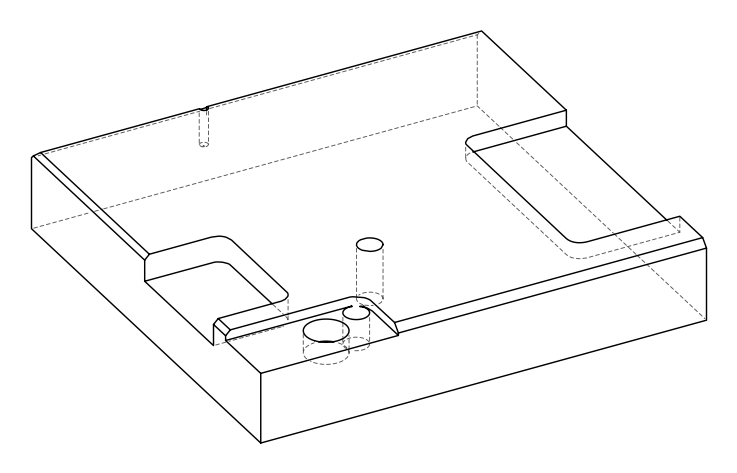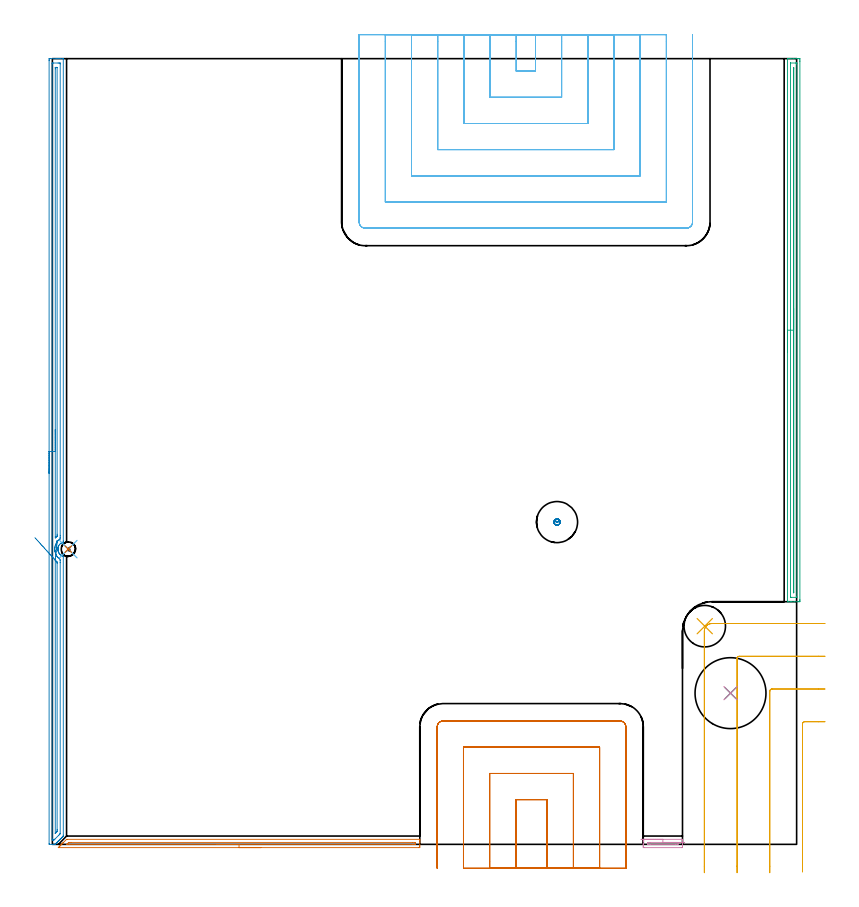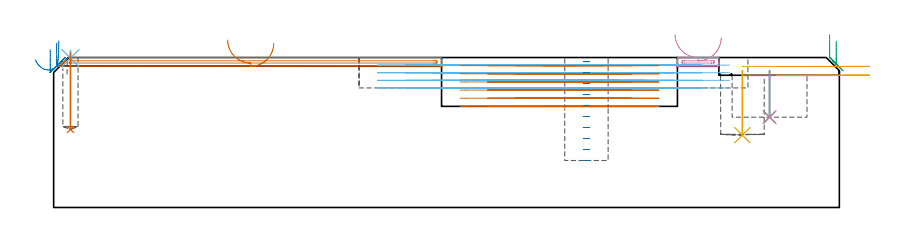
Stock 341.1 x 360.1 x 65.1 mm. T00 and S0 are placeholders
(PLAN: 13 operations, 7 tool changes, 51 min)
(1 AREA_MILL | FG_CHAMFER_SURFACE | UGT0205_001 | 2.78 min | 1232 mm3)
(2 AREA_MILL_1 | FG_CHAMFER_SURFACE_1 | UGT0205_001 | 8.87 min | 7574 mm3)
(3 AREA_MILL_2 | FG_CHAMFER_SURFACE_2 | UGT0205_001 | 6.11 min | 4109 mm3)
(4 AREA_MILL_3 | FG_CHAMFER_SURFACE_3 | UGT0205_001 | 0.44 min | 169 mm3)
(5 MILL_CORNER_NOTCH_RECTANGULAR | CORNER_NOTCH_RECTANGULAR | UGT0201_104 | Follow Part, ap 5, ae 75% | 2.17 min | 44416 mm3)
(6 MILL_SLOT | SLOT_PARTIAL_RECTANGULAR | NXT0201_012 | Follow Part, ap 4, ae 75% | 18.53 min | 190316 mm3)
(7 MILL_SLOT_1 | SLOT_PARTIAL_RECTANGULAR_1 | NXT0201_012 | Follow Part, ap 4, ae 75% | 11.09 min | 138998 mm3)
(8 MILL_BLIND_HOLE_FROM_SOLID_MATERIAL | STEP1POCKET | NXT0201_012 | Spiral | 0.54 min | 12413 mm3)
(9 INDEXABLE_INSERT_DRILL_BLIND_HOLE_FROM_SOLID | STEP1POCKET_1 | NXT0302_009 | 0.08 min | 5096 mm3)
(10 DRILL_TO_ENLARGE_BLIND_HOLE | STEP1POCKET_1 | UGT0301_382 | 0.08 min | 9991 mm3)
(11 INDEXABLE_INSERT_DRILL_BLIND_HOLE_FROM_SOLID_1 | STEP1POCKET_3 | NXT0302_009 | 0.12 min | 7285 mm3)
(12 SPOT_DRILL | STEP1POCKET_2 | NXT0321_9005460120000 | 0.03 min | 0 mm3)
(13 DRILL_BLIND_HOLE_INTO_CENTER | STEP1POCKET_2 | NXT0301_037 | 0.13 min | 1025 mm3)
(TOOL UGT0205_001 | Chamfer Mill 20 x 3 x 45 deg. | D20 FL50 Z2)
(TOOL UGT0201_104 | End Mill 20 mm | D20 FL22 Z2)
(TOOL NXT0201_012 | ENDMILL 16mm [2P460-1600-NA 1630] | D16 FL38 Z6)
(TOOL NXT0302_009 | Index. Insert Drill 19mm [880-D1900L25-05] | D19 PA176 FL95 Z2)
(TOOL UGT0301_382 | Twist Drill Flat Bottom 32.5 mm | D32.5 PA180 FL175 Z2)
(TOOL NXT0321_9005460120000 | NC Spot Drill, 142deg, 12mm, Carbide, Uncoated | D12 PA142 FL30 Z2)
(TOOL NXT0301_037 | Carbide Drill 6.6mm [860.1-0660-033A1-MM 2214] | D6.6 PA140 FL53 Z2)
(OP 1 AREA_MILL)
G17 G21 G94 G90
T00 M6
G54
G17 G0 G90 X95.55 Y-1.5 S1061 M3
G43 Z75.1 H0
Z71.3
G94 G1 X95.512 Z70.428 F250.
X95.398 Z69.564
X95.209 Z68.712
X94.947 Z67.88
X94.613 Z67.074
X94.21 Z66.3
X93.742 Z65.564
X93.21 Z64.872
X92.621 Z64.229
X91.978 Z63.64
X91.286 Z63.109
X90.55 Z62.64
X89.776 Z62.237
X88.97 Z61.903
X88.138 Z61.641
X87.287 Z61.452
X86.422 Z61.338
X85.55 Z61.3
X2.945
X2.728 Y-1.494 Z61.304
X2.719 Y-1.492 Z61.305
X2.728 Y-1.471 Z61.327
X3.094 Y-1.106 Z61.694
X3.264 Y-0.934 Z61.862
X3.324 Y-0.876 Z61.923
X3.502 Y-0.697 Z62.102
X3.561 Y-0.638 Z62.159
X3.622 Y-0.578 Z62.221
X3.797 Y-0.402 Z62.397
X3.857 Y-0.341 Z62.455
X3.92 Y-0.28 Z62.519
X4.093 Y-0.107 Z62.692
X4.154 Y-0.045 Z62.752
X4.218 Y0.018 Z62.817
X4.388 Y0.188 Z62.987
X4.45 Y0.252 Z63.048
X4.516 Y0.316 Z63.115
X4.683 Y0.483 Z63.282
X4.747 Y0.548 Z63.345
X4.813 Y0.614 Z63.413
X4.978 Y0.779 Z63.578
X5.043 Y0.845 Z63.641
X5.111 Y0.912 Z63.711
X6.429 Y2.229 Z65.028
X6.496 Y2.294 Z65.092
X6.899 Y2.3 Z65.1
X168.223
X168.39 Y2.297 Z65.088
X168.393 Y2.254 Z65.046
X168.4 Y1.852 Z64.652
Y1.549 Z64.349
Y0.845 Z63.64
Y-0.397 Z62.4
X168.397 Y-0.934 Z61.86
X168.392 Y-1.491 Z61.305
X168.338 Y-1.493 Z61.303
X167.776 Y-1.5 Z61.3
X85.55
Y-0.086 Z62.714
X7.793
X6.937 Y-0.082 Z62.718
X6.899 Y-0.08 Z62.72
X6.617 Y-0.045 Z62.755
X6.754 Y0.099 Z62.899
X6.899 Y0.248 Z63.048
X7.2 Y0.545 Z63.345
X7.507 Y0.845 Z63.645
X7.758 Y0.88 Z63.68
X7.793 Y0.882 Z63.682
X8.645 Y0.886 Z63.686
X8.686
X165.054
X165.95 Y0.883 Z63.683
X165.989 Y0.881 Z63.681
X166.39 Y0.845 Z63.645
X166.395 Y0.441 Z63.241
X166.39 Y-0.045 Z62.755
X166.025 Y-0.081 Z62.719
X165.989 Y-0.083 Z62.717
X165.136 Y-0.086 Z62.714
X85.55
X84.678 Z62.752
X83.814 Z62.866
X82.962 Z63.055
X82.13 Z63.317
X81.324 Z63.651
X80.55 Z64.054
X79.814 Z64.523
X79.122 Z65.054
X78.479 Z65.643
X77.89 Z66.286
X77.359 Z66.979
X76.89 Z67.714
X76.487 Z68.488
X76.153 Z69.294
X75.891 Z70.126
X75.702 Z70.978
X75.588 Z71.843
X75.55 Z72.714
G0 Z75.1
M5
M2
(OP 2 AREA_MILL_1)
G17 G21 G94 G90
T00 M6
G54
G17 G0 G90 X-1.5 Y170.05 S1061 M3
G43 Z75.1 H0
Z68.6
G94 G1 Y170.088 Z67.728 F250.
Y170.202 Z66.863
Y170.391 Z66.012
Y170.653 Z65.18
Y170.987 Z64.374
Y171.39 Z63.6
Y171.858 Z62.864
Y172.39 Z62.172
Y172.979 Z61.529
Y173.622 Z60.939
Y174.314 Z60.408
Y175.05 Z59.94
Y175.824 Z59.537
Y176.63 Z59.203
Y177.462 Z58.941
Y178.314 Z58.752
Y179.178 Z58.638
Y180.05 Z58.6
Y359.178
X-1.499 Y359.491 Z58.601
X-1.493 Y360.063 Z58.604
X-1.491 Y360.093 Z58.605
X-0.922 Y360.1 Z59.175
X1.75 Z61.844
X2.315 Z62.412
X2.64 Z62.737
X3.206 Z63.302
X3.531 Z63.626
X4.578 Z64.677
X4.954 Y360.092 Z65.045
X4.997 Y360.09 Z65.088
X5. Y359.937 Z65.1
Y138.984
X4.993 Y138.501 Z65.093
X4.877 Y138.466 Z64.977
X4.865 Y138.463 Z64.964
X4.613 Y138.365 Z64.713
X4.494 Y138.318 Z64.593
X4.135 Y138.136 Z64.234
X4.069 Y138.091 Z64.168
X3.976 Y138.026 Z64.072
X3.877 Y137.959 Z63.976
X3.755 Y137.875 Z63.854
X3.408 Y137.568 Z63.508
X3.25 Y137.388 Z63.35
X3.012 Y137.043 Z63.11
X2.853 Y136.752 Z62.949
X2.809 Y136.674 Z62.906
X2.716 Y136.456 Z62.815
X2.692 Y136.383 Z62.79
X2.667 Y136.306 Z62.762
X2.642 Y136.235 Z62.74
X2.583 Y136.009 Z62.681
X2.572 Y135.944 Z62.669
X2.558 Y135.859 Z62.65
X2.542 Y135.78 Z62.636
X2.517 Y135.556 Z62.611
X2.512 Y135.413 Z62.603
X2.505 Y135.333
X2.506 Y135.327
Y135.311
X2.507 Y135.272 Z62.605
X2.513 Y135.115 Z62.607
X2.514 Y135.109
X2.529 Y134.931 Z62.626
X2.533 Y134.885 Z62.63
X2.571 Y134.656 Z62.669
X2.604 Y134.52 Z62.7
X2.625 Y134.431 Z62.722
X2.693 Y134.209 Z62.791
X2.747 Y134.074 Z62.845
X2.78 Y133.991 Z62.878
X2.991 Y133.586 Z63.09
X3.011 Y133.553 Z63.11
X3.114 Y133.391 Z63.212
X3.16 Y133.33 Z63.258
X3.251 Y133.208 Z63.349
X3.349 Y133.096 Z63.446
X3.413 Y133.032 Z63.51
X3.529 Y132.917 Z63.626
X3.719 Y132.748 Z63.818
X3.764 Y132.714 Z63.864
X3.924 Y132.595 Z64.019
X3.976 Y132.562 Z64.07
X4.138 Y132.459 Z64.231
X4.225 Y132.413 Z64.318
X4.398 Y132.322 Z64.496
X4.667 Y132.202 Z64.766
X4.8 Y132.158 Z64.897
X4.996 Y132.087 Z65.09
X5. Y131.842 Z65.1
Y4.18
Y3.805 Z65.084
X4.905 Y3.702 Z65.
X4.867 Y3.666 Z64.965
X4.489 Y3.288 Z64.587
X4.422 Y3.22 Z64.518
X4.355 Y3.155 Z64.454
X4.191 Y2.99 Z64.29
X4.125 Y2.923 Z64.221
X4.059 Y2.859 Z64.158
X3.893 Y2.693 Z63.992
X3.828 Y2.626 Z63.924
X3.763 Y2.562 Z63.862
X3.595 Y2.395 Z63.694
X3.531 Y2.329 Z63.627
X3.467 Y2.266 Z63.566
X3.298 Y2.097 Z63.397
X3.234 Y2.033 Z63.331
X3.171 Y1.97 Z63.27
X3. Y1.8 Z63.099
X2.937 Y1.736 Z63.034
X2.875 Y1.674 Z62.974
X2.703 Y1.502 Z62.802
X2.64 Y1.439 Z62.737
X2.579 Y1.378 Z62.678
X2.405 Y1.205 Z62.504
X2.344 Y1.142 Z62.44
X2.282 Y1.082 Z62.381
X2.107 Y0.907 Z62.206
X2.047 Y0.845 Z62.143
X1.986 Y0.786 Z62.085
X1.81 Y0.609 Z61.909
X1.75 Y0.548 Z61.847
X1.573 Y0.373 Z61.673
X1.512 Y0.312 Z61.612
X1.305 Y0.104 Z61.403
X1.214 Y0.014 Z61.312
X1.195 Y0. Z61.292
X0.817 Z60.916
X-0.031 Z60.064
X-1.247 Z58.85
X-1.491 Y0.002 Z58.605
X-1.5 Y0.453 Z58.6
Y180.05
X-0.086 Z60.014
Y357.76
X-0.085 Y357.815 Z60.015
X-0.081 Y357.924 Z60.019
X-0.074 Y358.09 Z60.026
X-0.031 Y358.092 Z60.069
X0.467 Y358.099 Z60.567
X2.64 Z62.74
X3.14 Y358.097 Z63.24
X3.531 Y358.09 Z63.631
X3.579 Y358.08 Z63.679
X3.586 Y357.705 Z63.686
Y141.607
X3.583 Y140.769 Z63.683
X3.582 Y140.719 Z63.682
X3.531 Y139.956 Z63.631
X3.487 Y139.921 Z63.587
X3.431 Y139.877 Z63.531
X3.102 Y139.638 Z63.202
X2.98 Y139.537 Z63.08
X2.64 Y139.236 Z62.74
X2.517 Y139.108 Z62.617
X2.407 Y138.984 Z62.507
X2.125 Y138.608 Z62.225
X1.991 Y138.413 Z62.091
X1.78 Y138.061 Z61.88
X1.75 Y138.002 Z61.85
X1.497 Y137.452 Z61.597
X1.407 Y137.199 Z61.507
X1.282 Y136.775 Z61.382
X1.182 Y136.306 Z61.282
X1.157 Y136.156 Z61.257
X1.141 Y136.024 Z61.241
X1.112 Y135.735 Z61.212
X1.098 Y135.413 Z61.198
X1.103 Y135.086 Z61.203
X1.118 Y134.78 Z61.218
X1.125 Y134.697 Z61.225
X1.133 Y134.612 Z61.233
X1.145 Y134.52 Z61.245
X1.169 Y134.365 Z61.269
X1.204 Y134.174 Z61.304
X1.335 Y133.628 Z61.435
X1.422 Y133.353 Z61.522
X1.609 Y132.876 Z61.709
X1.679 Y132.735 Z61.779
X1.75 Y132.599 Z61.85
X1.909 Y132.312 Z62.009
X2.028 Y132.122 Z62.128
X2.223 Y131.842 Z62.323
X2.408 Y131.612 Z62.508
X2.64 Y131.366 Z62.74
X3.111 Y130.949 Z63.211
X3.531 Y130.639 Z63.631
X3.58 Y130.057 Z63.68
X3.583 Y130.005 Z63.683
X3.586 Y129.164 Z63.686
Y129.109
X3.585 Y5.019 Z63.685
X3.583 Y4.964 Z63.683
X3.579 Y4.858 Z63.679
X3.531 Y4.793 Z63.631
X3.229 Y4.483 Z63.329
X2.931 Y4.18 Z63.031
X1.145 Y2.395 Z61.245
X1. Y2.254 Z61.1
X0.859 Y2.121 Z60.959
X0.733 Y2.01 Z60.833
X0.611 Y2.007 Z60.711
X0.36 Y2.003 Z60.46
X-0.031 Y2.01 Z60.069
X-0.079 Y2.02 Z60.021
X-0.086 Y2.395 Z60.014
Y180.05
X1.328 Z61.428
X1.329 Y355.449 Z61.429
X1.33 Y355.92 Z61.43
X1.333 Y356.025 Z61.433
X1.335 Y356.075 Z61.435
X1.342 Y356.09 Z61.442
X1.39 Y356.093 Z61.49
X1.571 Y356.099 Z61.671
X1.75 Y356.1 Z61.85
X1.93 Y356.099 Z62.03
X2.05 Y356.097 Z62.15
X2.145 Y356.092 Z62.245
X2.166 Y356.088 Z62.266
X2.168 Y356.083 Z62.268
X2.17 Y356.06 Z62.27
X2.171 Y355.92 Z62.271
Y142.133
X2.168 Y141.662 Z62.268
X2.164 Y141.241 Z62.264
X2.16 Y141.194 Z62.26
X2.135 Y141.167 Z62.235
X2.079 Y141.113 Z62.179
X1.733 Y140.787 Z61.833
X1.56 Y140.612 Z61.66
X1.335 Y140.391 Z61.435
X1.331 Y140.769 Z61.431
X1.329 Y141.03 Z61.429
X1.328 Y180.05 Z61.428
Y180.922 Z61.466
Y181.786 Z61.58
Y182.638 Z61.769
Y183.47 Z62.031
Y184.276 Z62.365
Y185.05 Z62.768
Y185.786 Z63.237
Y186.478 Z63.768
Y187.121 Z64.357
Y187.71 Z65.001
Y188.242 Z65.693
Y188.71 Z66.428
Y189.113 Z67.202
Y189.447 Z68.008
Y189.709 Z68.84
Y189.898 Z69.692
Y190.012 Z70.557
Y190.05 Z71.428
G0 Z75.1
X-7.986 Y140.539
Z64.16
G1 X-7.639 Y140.156 Z63.458
X-7.251 Y139.728 Z62.803
X-6.827 Y139.26 Z62.201
X-6.369 Y138.755 Z61.657
X-5.881 Y138.217 Z61.174
X-5.367 Y137.65 Z60.756
X-4.83 Y137.057 Z60.407
X-4.275 Y136.445 Z60.128
X-3.705 Y135.817 Z59.923
X-3.126 Y135.178 Z59.792
X-2.541 Y134.533 Z59.737
X-1.955 Y133.887 Z59.759
X-1.373 Y133.244 Z59.856
X-0.799 Y132.611 Z60.028
X-0.236 Y131.991 Z60.274
X0.309 Y131.389 Z60.592
X0.834 Y130.81 Z60.98
X1.334 Y130.258 Z61.434
X1.375 Y130.214 Z61.475
X1.516 Y130.057 Z61.616
X1.75 Y129.811 Z61.85
X2.077 Y129.49 Z62.177
X2.16 Y129.409 Z62.26
X2.164 Y129.304 Z62.264
X2.168 Y129.164 Z62.268
X2.171 Y128.742 Z62.271
Y6.859
X2.169 Y6.439 Z62.269
X2.164 Y5.966 Z62.264
X2.157 Y5.868 Z62.257
X2.092 Y5.798 Z62.192
X2.006 Y5.709 Z62.106
X1.75 Y5.449 Z61.85
X1.562 Y5.261 Z61.662
X1.374 Y5.073 Z61.474
X1.358 Y5.059 Z61.458
X1.347 Y5.052 Z61.447
X1.336 Y5.047 Z61.436
X1.333 Y5.056 Z61.433
X1.331 Y5.073 Z61.431
X1.329 Y5.115 Z61.429
Y130.057
X1.33 Y130.2 Z61.43
X1.332 Y130.235 Z61.432
X1.334 Y130.258 Z61.434
X1.419 Y131.118 Z61.558
X1.503 Y131.963 Z61.756
X1.585 Y132.788 Z62.027
X1.663 Y133.587 Z62.369
X1.739 Y134.352 Z62.781
X1.811 Y135.079 Z63.257
X1.879 Y135.762 Z63.796
X1.941 Y136.396 Z64.392
X1.999 Y136.976 Z65.042
X2.05 Y137.497 Z65.74
X2.096 Y137.955 Z66.48
X2.134 Y138.348 Z67.258
X2.166 Y138.671 Z68.068
X2.191 Y138.923 Z68.903
X2.209 Y139.102 Z69.757
X2.219 Y139.206 Z70.623
X2.222 Y139.234 Z71.495
X2.217 Y139.187 Z72.366
G0 Z75.1
M5
M2
(OP 3 AREA_MILL_2)
G17 G21 G94 G90
T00 M6
G54
G17 G0 G90 X336.9 Y225.65 S1061 M3
G43 Z75.1 H0
G94 G1 Y225.688 Z74.228 F250.
Y225.802 Z73.363
Y225.991 Z72.512
Y226.253 Z71.68
Y226.587 Z70.874
Y226.99 Z70.1
Y227.458 Z69.364
Y227.99 Z68.672
Y228.579 Z68.029
Y229.222 Z67.439
Y229.914 Z66.908
Y230.65 Z66.44
Y231.424 Z66.037
Y232.23 Z65.703
Y233.062 Z65.441
Y233.913 Z65.252
Y234.778 Z65.138
Y235.65 Z65.1
Y359.92
X336.903 Y360.09 Z65.088
X336.966 Y360.093 Z65.026
X337.398 Y360.1 Z64.602
X337.689 Z64.311
X338.41 Z63.585
X339.664 Z62.333
X341.09 Z60.906
X341.717 Z60.279
X341.983 Y360.098 Z60.013
X342.591 Y360.093 Z59.405
X342.593 Y360.083 Z59.404
X342.598 Y359.472 Z59.402
X342.6 Y358.855 Z59.4
Y112.104
X342.599 Y111.827 Z59.401
X342.593 Y111.217 Z59.404
X342.591 Y111.207 Z59.405
X341.983 Y111.2 Z60.013
X340.197 Z61.798
X338.771 Z63.226
X338.41 Z63.585
X337.398 Z64.602
X336.969 Z65.023
X336.915 Z65.076
X336.903 Y111.207 Z65.088
X336.9 Y111.38 Z65.1
Y235.65
X338.314 Z63.686
Y357.78
X338.315 Y357.876 Z63.685
X338.321 Y358.067 Z63.679
X338.325 Y358.091 Z63.675
X338.333 Y358.096 Z63.667
X338.358 Y358.099 Z63.642
X340.675 Y358.1 Z61.325
X341.09 Y358.098 Z60.91
X341.149 Y358.095 Z60.851
X341.179 Y358.091 Z60.821
X341.182 Y357.972 Z60.818
X341.185 Y357.78 Z60.815
X341.186 Y357.684 Z60.814
Y113.52
X341.185 Y113.424 Z60.815
X341.179 Y113.233 Z60.821
X341.175 Y113.209 Z60.825
X341.167 Y113.204 Z60.833
X341.142 Y113.201 Z60.858
X338.825 Y113.2 Z63.175
X338.41 Y113.202 Z63.59
X338.351 Y113.205 Z63.649
X338.321 Y113.209 Z63.679
X338.318 Y113.328 Z63.682
X338.315 Y113.52 Z63.685
X338.314 Y113.616 Z63.686
Y235.65
X339.728 Z62.272
Y355.002
X339.729 Y355.47 Z62.271
X339.733 Y355.896 Z62.267
X339.735 Y355.938 Z62.265
X339.749 Y356.042 Z62.251
X339.765 Y355.896 Z62.235
X339.771 Y355.471 Z62.229
Y355.428
Y115.829
X339.767 Y115.404 Z62.233
X339.765 Y115.362 Z62.235
X339.751 Y115.259 Z62.249
X339.735 Y115.404 Z62.265
X339.732 Y115.447 Z62.268
X339.729 Y115.871 Z62.271
X339.728 Y235.65 Z62.272
Y236.522 Z62.31
Y237.386 Z62.423
Y238.238 Z62.612
Y239.07 Z62.875
Y239.876 Z63.208
Y240.65 Z63.611
Y241.386 Z64.08
Y242.078 Z64.611
Y242.721 Z65.2
Y243.31 Z65.844
Y243.841 Z66.536
Y244.31 Z67.272
Y244.713 Z68.045
Y245.047 Z68.851
Y245.309 Z69.683
Y245.498 Z70.535
Y245.612 Z71.4
Y245.65 Z72.272
G0 Z75.1
M5
M2
(OP 4 AREA_MILL_3)
G17 G21 G94 G90
T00 M6
G54
G17 G0 G90 X269.8 Y2.3 S1061 M3
G43 Z75.1 H0
G94 G1 X269.838 Z74.228 F250.
X269.952 Z73.364
X270.141 Z72.512
X270.403 Z71.68
X270.737 Z70.874
X271.14 Z70.1
X271.608 Z69.364
X272.14 Z68.672
X272.729 Z68.029
X273.372 Z67.44
X274.064 Z66.908
X274.8 Z66.44
X275.574 Z66.037
X276.38 Z65.703
X277.212 Z65.441
X278.064 Z65.252
X278.928 Z65.138
X279.8 Z65.1
X288.689
X288.79 Y2.297 Z65.089
X288.794 Y2.271 Z65.063
X288.8 Y2.017 Z64.816
Y0.4 Z63.199
Y-0.045 Z62.752
Y-0.267 Z62.53
Y-0.934 Z61.863
Y-1.157 Z61.641
X288.799 Y-1.491 Z61.305
X288.406 Y-1.5 Z61.3
X271.356
X271.193 Y-1.498 Z61.302
X270.801 Y-1.491 Z61.305
X270.8 Y-1.157 Z61.641
Y-0.934 Z61.863
Y-0.267 Z62.53
Y-0.045 Z62.752
Y0.4 Z63.199
Y1.29 Z64.088
Y1.734 Z64.533
Y2.017 Z64.816
X270.806 Y2.271 Z65.063
X270.81 Y2.297 Z65.089
X270.911 Y2.3 Z65.1
X279.8
Y0.886 Z63.686
X285.578
X286.429 Y0.883 Z63.683
X286.467 Y0.88 Z63.68
X286.79 Y0.845 Z63.645
X286.795 Y0.516 Z63.316
X286.79 Y-0.045 Z62.755
X286.502 Y-0.08 Z62.72
X286.467 Y-0.082 Z62.718
X285.619 Y-0.086 Z62.714
X285.578
X274.022
X273.171 Y-0.083 Z62.717
X273.133 Y-0.08 Z62.72
X272.81 Y-0.045 Z62.755
X272.805 Y0.284 Z63.084
X272.81 Y0.845 Z63.645
X273.098 Y0.88 Z63.68
X273.133 Y0.882 Z63.682
X273.981 Y0.886 Z63.686
X274.022
X279.8
X280.672 Z63.724
X281.536 Z63.838
X282.388 Z64.026
X283.22 Z64.289
X284.026 Z64.623
X284.8 Z65.025
X285.536 Z65.494
X286.228 Z66.025
X286.871 Z66.615
X287.46 Z67.258
X287.992 Z67.95
X288.46 Z68.686
X288.863 Z69.46
X289.197 Z70.265
X289.459 Z71.098
X289.648 Z71.949
X289.762 Z72.814
X289.8 Z73.686
G0 Z75.1
M5
M2
(OP 5 MILL_CORNER_NOTCH_RECTANGULAR)
G17 G21 G94 G90
T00 M6
G54
G17 G0 G90 X354.1 Y56.2 S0 M3
G43 Z75.1 H0
Z61.25
G94 G1 X351.1 F250.
X344.795 F500.
G3 X343.8 Y55.205 R1.
G1 Y-9.629
Y-12.629 F250.
G0 Z75.1
X354.1 Y71.2
Z61.25
G1 X351.1
X329.795 F500.
G3 X328.8 Y70.205 R1.
G1 Y-10.
Y-13. F250.
G0 Z75.1
X354.1 Y86.2
Z61.25
G1 X351.1
X314.795 F500.
G3 X313.8 Y85.205 R1.
G1 Y-10.
Y-13. F250.
G0 Z75.1
X354.1 Y101.2
Z61.25
G1 X351.1
X302.2 F500.
G3 X298.8 Y97.8 R3.4
G1 Y-10.
Y-13. F250.
G0 Z75.1
X354.1 Y56.2
Z57.4
G1 X351.1
X344.795 F500.
G3 X343.8 Y55.205 R1.
G1 Y-9.629
Y-12.629 F250.
G0 Z75.1
X354.1 Y71.2
Z57.4
G1 X351.1
X329.795 F500.
G3 X328.8 Y70.205 R1.
G1 Y-10.
Y-13. F250.
G0 Z75.1
X354.1 Y86.2
Z57.4
G1 X351.1
X314.795 F500.
G3 X313.8 Y85.205 R1.
G1 Y-10.
Y-13. F250.
G0 Z75.1
X354.1 Y101.2
Z57.4
G1 X351.1
X302.2 F500.
G3 X298.8 Y97.8 R3.4
G1 Y-10.
Y-13. F250.
G0 Z75.1
M5
M2
(OP 6 MILL_SLOT)
G17 G21 G94 G90
T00 M6
G54
G17 G0 G90 X212.6 Y371.1 S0 M3
G43 Z75.1 H1
Z61.8
G94 G1 Y368.1 F250.
Y354.4 F500.
X221.4
Y368.1
Y371.1 F250.
X200.6
Y368.1
Y342.4 F500.
X233.4
Y368.1
Y371.1 F250.
X188.6
Y368.1
Y330.4 F500.
X245.4
Y368.1
Y371.1 F250.
X176.6
Y368.1
Y318.4 F500.
X257.4
Y368.1
Y371.1 F250.
X164.6
Y368.1
Y306.4 F500.
X269.4
Y368.1
Y371.1 F250.
X152.6
Y368.1
Y294.4 F500.
X281.4
Y368.1
Y371.1 F250.
X140.6
Y368.1
Y285.2 F500.
G3 X143.4 Y282.4 R2.8
G1 X290.6
G3 X293.4 Y285.2 R2.8
G1 Y368.1
Y371.1 F250.
G0 X212.6 Z58.5
G1 Y368.1
Y354.4 F500.
X221.4
Y368.1
Y371.1 F250.
X200.6
Y368.1
Y342.4 F500.
X233.4
Y368.1
Y371.1 F250.
X188.6
Y368.1
Y330.4 F500.
X245.4
Y368.1
Y371.1 F250.
X176.6
Y368.1
Y318.4 F500.
X257.4
Y368.1
Y371.1 F250.
X164.6
Y368.1
Y306.4 F500.
X269.4
Y368.1
Y371.1 F250.
X152.6
Y368.1
Y294.4 F500.
X281.4
Y368.1
Y371.1 F250.
X140.6
Y368.1
Y285.2 F500.
G3 X143.4 Y282.4 R2.8
G1 X290.6
G3 X293.4 Y285.2 R2.8
G1 Y368.1
Y371.1 F250.
G0 X212.6 Z55.2
G1 Y368.1
Y354.4 F500.
X221.4
Y368.1
Y371.1 F250.
X200.6
Y368.1
Y342.4 F500.
X233.4
Y368.1
Y371.1 F250.
X188.6
Y368.1
Y330.4 F500.
X245.4
Y368.1
Y371.1 F250.
X176.6
Y368.1
Y318.4 F500.
X257.4
Y368.1
Y371.1 F250.
X164.6
Y368.1
Y306.4 F500.
X269.4
Y368.1
Y371.1 F250.
X152.6
Y368.1
Y294.4 F500.
X281.4
Y368.1
Y371.1 F250.
X140.6
Y368.1
Y285.2 F500.
G3 X143.4 Y282.4 R2.8
G1 X290.6
G3 X293.4 Y285.2 R2.8
G1 Y368.1
Y371.1 F250.
G0 X212.6 Z51.9
G1 Y368.1
Y354.4 F500.
X221.4
Y368.1
Y371.1 F250.
X200.6
Y368.1
Y342.4 F500.
X233.4
Y368.1
Y371.1 F250.
X188.6
Y368.1
Y330.4 F500.
X245.4
Y368.1
Y371.1 F250.
X176.6
Y368.1
Y318.4 F500.
X257.4
Y368.1
Y371.1 F250.
X164.6
Y368.1
Y306.4 F500.
X269.4
Y368.1
Y371.1 F250.
X152.6
Y368.1
Y294.4 F500.
X281.4
Y368.1
Y371.1 F250.
X140.6
Y368.1
Y285.2 F500.
G3 X143.4 Y282.4 R2.8
G1 X290.6
G3 X293.4 Y285.2 R2.8
G1 Y368.1
Y371.1 F250.
G0 Z75.1
M5
M2
(OP 7 MILL_SLOT_1)
G17 G21 G94 G90
T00 M6
G54
G17 G0 G90 X226.8 Y-11. S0 M3
G43 Z75.1 H1
Z61.567
G94 G1 Y-8. F250.
Y20.5 F500.
X212.4
Y-8.
Y-11. F250.
X238.8
Y-8.
Y32.5 F500.
X200.4
Y-8.
Y-11. F250.
X250.8
Y-8.
Y44.5 F500.
X188.4
Y-8.
Y-11. F250.
X262.8
Y-8.
Y54. F500.
G3 X260.3 Y56.5 R2.5
G1 X178.9
G3 X176.4 Y54. R2.5
G1 Y-8.
Y-11. F250.
G0 X226.8 Z58.033
G1 Y-8.
Y20.5 F500.
X212.4
Y-8.
Y-11. F250.
X238.8
Y-8.
Y32.5 F500.
X200.4
Y-8.
Y-11. F250.
X250.8
Y-8.
Y44.5 F500.
X188.4
Y-8.
Y-11. F250.
X262.8
Y-8.
Y54. F500.
G3 X260.3 Y56.5 R2.5
G1 X178.9
G3 X176.4 Y54. R2.5
G1 Y-8.
Y-11. F250.
G0 X226.8 Z54.5
G1 Y-8.
Y20.5 F500.
X212.4
Y-8.
Y-11. F250.
X238.8
Y-8.
Y32.5 F500.
X200.4
Y-8.
Y-11. F250.
X250.8
Y-8.
Y44.5 F500.
X188.4
Y-8.
Y-11. F250.
X262.8
Y-8.
Y54. F500.
G3 X260.3 Y56.5 R2.5
G1 X178.9
G3 X176.4 Y54. R2.5
G1 Y-8.
Y-11. F250.
G0 X226.8 Z50.967
G1 Y-8.
Y20.5 F500.
X212.4
Y-8.
Y-11. F250.
X238.8
Y-8.
Y32.5 F500.
X200.4
Y-8.
Y-11. F250.
X250.8
Y-8.
Y44.5 F500.
X188.4
Y-8.
Y-11. F250.
X262.8
Y-8.
Y54. F500.
G3 X260.3 Y56.5 R2.5
G1 X178.9
G3 X176.4 Y54. R2.5
G1 Y-8.
Y-11. F250.
G0 X226.8 Z47.433
G1 Y-8.
Y20.5 F500.
X212.4
Y-8.
Y-11. F250.
X238.8
Y-8.
Y32.5 F500.
X200.4
Y-8.
Y-11. F250.
X250.8
Y-8.
Y44.5 F500.
X188.4
Y-8.
Y-11. F250.
X262.8
Y-8.
Y54. F500.
G3 X260.3 Y56.5 R2.5
G1 X178.9
G3 X176.4 Y54. R2.5
G1 Y-8.
Y-11. F250.
G0 X226.8 Z43.9
G1 Y-8.
Y20.5 F500.
X212.4
Y-8.
Y-11. F250.
X238.8
Y-8.
Y32.5 F500.
X200.4
Y-8.
Y-11. F250.
X250.8
Y-8.
Y44.5 F500.
X188.4
Y-8.
Y-11. F250.
X262.8
Y-8.
Y54. F500.
G3 X260.3 Y56.5 R2.5
G1 X178.9
G3 X176.4 Y54. R2.5
G1 Y-8.
Y-11. F250.
G0 Z75.1
M5
M2
(OP 8 MILL_BLIND_HOLE_FROM_SOLID_MATERIAL)
G17 G21 G94 G90
T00 M6
G54
G17 G0 G90 X231.3 Y147.7 S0 M3
G43 Z75.1 H1
Z63.33
G94 G3 X232. Y148.4 R0.7 F250.
X231.3 Y149.1 R0.7
X229.9 Y147.7 R1.4
X231.3 Y149.1 R-1.4
X230.6 Y148.4 R0.7
X231.3 Y147.7 R0.7
G0 Z58.56
G3 X232. Y148.4 R0.7
X231.3 Y149.1 R0.7
X229.9 Y147.7 R1.4
X231.3 Y149.1 R-1.4
X230.6 Y148.4 R0.7
X231.3 Y147.7 R0.7
G0 Z53.79
G3 X232. Y148.4 R0.7
X231.3 Y149.1 R0.7
X229.9 Y147.7 R1.4
X231.3 Y149.1 R-1.4
X230.6 Y148.4 R0.7
X231.3 Y147.7 R0.7
G0 Z49.02
G3 X232. Y148.4 R0.7
X231.3 Y149.1 R0.7
X229.9 Y147.7 R1.4
X231.3 Y149.1 R-1.4
X230.6 Y148.4 R0.7
X231.3 Y147.7 R0.7
G0 Z44.25
G3 X232. Y148.4 R0.7
X231.3 Y149.1 R0.7
X229.9 Y147.7 R1.4
X231.3 Y149.1 R-1.4
X230.6 Y148.4 R0.7
X231.3 Y147.7 R0.7
G0 Z39.48
G3 X232. Y148.4 R0.7
X231.3 Y149.1 R0.7
X229.9 Y147.7 R1.4
X231.3 Y149.1 R-1.4
X230.6 Y148.4 R0.7
X231.3 Y147.7 R0.7
G0 Z34.71
G3 X232. Y148.4 R0.7
X231.3 Y149.1 R0.7
X229.9 Y147.7 R1.4
X231.3 Y149.1 R-1.4
X230.6 Y148.4 R0.7
X231.3 Y147.7 R0.7
G0 Z29.94
G3 X232. Y148.4 R0.7
X231.3 Y149.1 R0.7
X229.9 Y147.7 R1.4
X231.3 Y149.1 R-1.4
X230.6 Y148.4 R0.7
X231.3 Y147.7 R0.7
G0 Z25.17
G3 X232. Y148.4 R0.7
X231.3 Y149.1 R0.7
X229.9 Y147.7 R1.4
X231.3 Y149.1 R-1.4
X230.6 Y148.4 R0.7
X231.3 Y147.7 R0.7
G0 Z20.4
G3 X232. Y148.4 R0.7
X231.3 Y149.1 R0.7
X229.9 Y147.7 R1.4
X231.3 Y149.1 R-1.4
X230.6 Y148.4 R0.7
X231.3 Y147.7 R0.7
G0 Z75.1
M5
M2
(OP 9 INDEXABLE_INSERT_DRILL_BLIND_HOLE_FROM_SOLID)
G17 G21 G94 G90
T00 M6
G54
G17 G0 G90 X310.8 Y69.3 S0 M3
G43 Z75.1 H1
G94 G81 G98 Z39.2 F250. R59.4
G80
M5
M2
(OP 10 DRILL_TO_ENLARGE_BLIND_HOLE)
G17 G21 G94 G90
T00 M6
G54
G17 G0 G90 X310.8 Y69.3 S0 M3
G43 Z75.1 H0
G94 G81 G98 Z39.2 F250. R59.4
G80
M5
M2
(OP 11 INDEXABLE_INSERT_DRILL_BLIND_HOLE_FROM_SOLID_1)
G17 G21 G94 G90
T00 M6
G54
G17 G0 G90 X299. Y100. S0 M3
G43 Z75.1 H1
G94 G81 G98 Z31.4 F250. R59.4
G80
M5
M2
(OP 12 SPOT_DRILL)
G17 G21 G94 G90
T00 M6
G54
G17 G0 G90 X7.3 Y135.3 S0 M3
G43 Z75.1 H0
G94 G81 G98 Z64.816 F250. R68.1
G80
M5
M2
(OP 13 DRILL_BLIND_HOLE_INTO_CENTER)
G17 G21 G94 G90
T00 M6
G54
G17 G0 G90 X7.3 Y135.3 S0 M3
G43 Z75.1 H1
G94 G81 G98 Z33.9 F250. R67.1
G80
M5
M2
